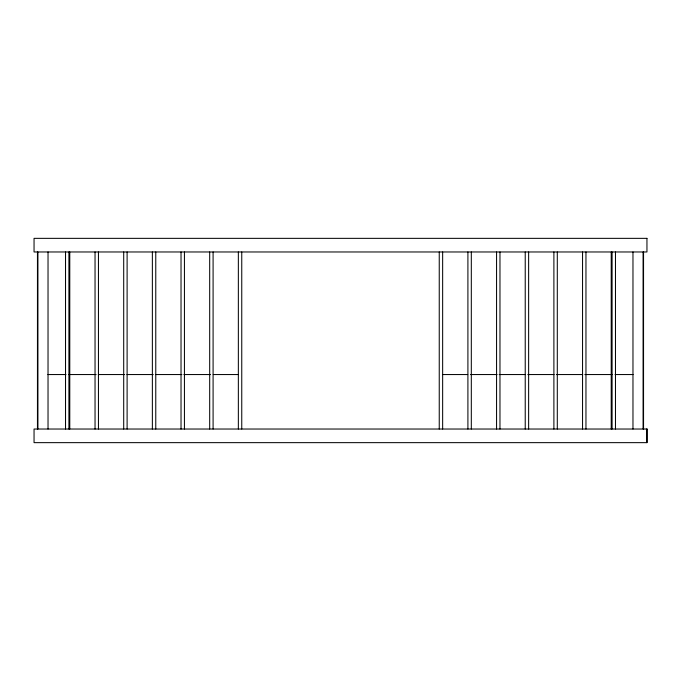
<?xml version="1.0" encoding="UTF-8"?>
<svg xmlns="http://www.w3.org/2000/svg" width="681" height="681" viewBox="0 0 681 681"><rect width="100%" height="100%" fill="white"/><g stroke="black" fill="none" stroke-linecap="round" stroke-linejoin="round"><path stroke-width="1.02" d="M47.9 374.55L65.989 374.55M68.611 374.55L96.174 374.55M98.302 374.55L124.64 374.55M126.93 374.55L153.225 374.55M155.626 374.55L181.861 374.55M183.879 374.55L210.438 374.55M213.264 374.55L238.35 374.55M442.65 374.55L467.736 374.55M470.562 374.55L497.121 374.55M499.139 374.55L525.374 374.55M527.775 374.55L554.07 374.55M556.36 374.55L582.698 374.55M584.826 374.55L612.389 374.55M615.011 374.55L633.1 374.55M646.95 429.03L34.05 429.03L34.05 442.65L646.95 442.65L646.95 429.03L646.95 442.65M643.545 251.97L643.545 429.03M643.434 251.97L643.434 429.03M643.153 251.97L643.153 429.03M632.972 251.97L632.972 429.03M615.471 251.97L615.471 429.03M612.074 251.97L612.074 429.03M611.223 251.97L611.223 429.03M585.958 251.97L585.958 429.03M582.553 251.97L582.553 429.03M557.296 251.97L557.296 429.03M553.891 251.97L553.891 429.03M528.635 251.97L528.635 429.03M525.23 251.97L525.23 429.03M499.973 251.97L499.973 429.03M496.568 251.97L496.568 429.03M471.312 251.97L471.312 429.03M467.907 251.97L467.907 429.03M442.65 251.97L442.65 429.03M439.245 251.97L439.245 429.03M241.755 251.97L241.755 429.03M238.35 251.97L238.35 429.03M213.093 251.97L213.093 429.03M209.688 251.97L209.688 429.03M184.432 251.97L184.432 429.03M181.027 251.97L181.027 429.03M155.77 251.97L155.77 429.03M152.365 251.97L152.365 429.03M127.109 251.97L127.109 429.03M123.704 251.97L123.704 429.03M98.447 251.97L98.447 429.03M95.042 251.97L95.042 429.03M69.777 251.97L69.777 429.03M68.926 251.97L68.926 429.03M65.529 251.97L65.529 429.03M48.028 251.97L48.028 429.03M37.847 251.97L37.847 429.03M37.566 251.97L37.566 429.03M37.455 251.97L37.455 429.03M646.95 238.35L34.05 238.35L34.05 251.97L646.95 251.97L646.95 238.35"/></g></svg>
